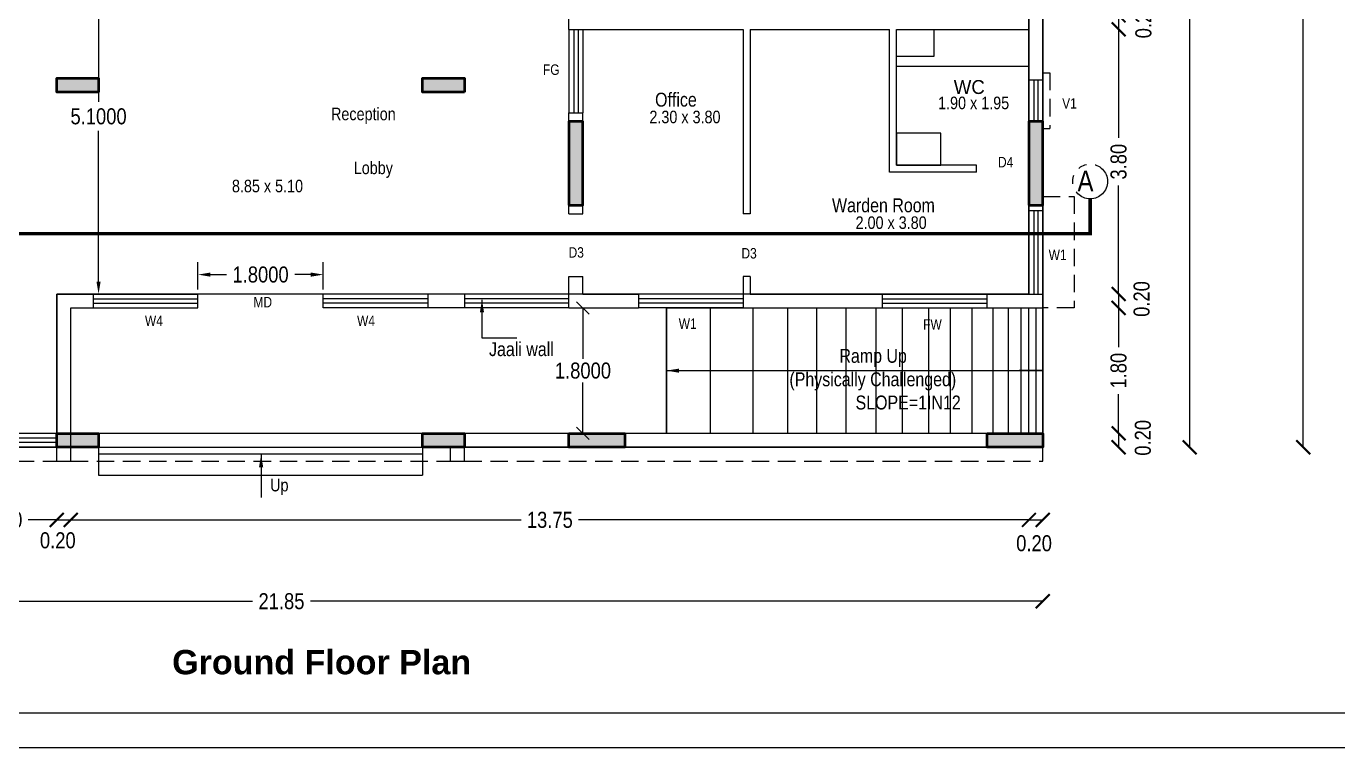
# Model space of a CAD drawing. Header units: metres. Extents: x -488 to 19274, y 1106 to 2071.
# Drawn here: x 19098.63 to 19117.45, y 1106.44 to 1116.8 of the extents above; entities that cross this region are included whole.
import ezdxf

# ---------------------------------------------------------------- set-up
doc = ezdxf.new("R2010")
doc.units = ezdxf.units.M
doc.header["$MEASUREMENT"] = 0
doc.linetypes.add('HIDDEN', pattern=[0.375, 0.25, -0.125])
doc.linetypes.add('PHANTOM2', pattern=[1.25, 0.625, -0.125, 0.125, -0.125, 0.125, -0.125])
for name, color, linetype in [('0 @ 1 (2)', 7, 'Continuous'), ('BLK_1_FLR_0_CARPET_AREA', 17, 'Continuous'), ('BLK_1_FLR_0_EXIT_WIDTH_DOOR', 2, 'Continuous'), ('BLK_1_FLR_0_REGULAR_ROOM_0', 117, 'Continuous'), ('BLK_1_FLR_0_WASH', 55, 'Continuous'), ('BLK_1_FLR_0_WATER_CLOSET', 1, 'Continuous')]:
    doc.layers.add(name, color=color, linetype=linetype)
for name, color, linetype, lineweight in [('BLK_1_DA_RAMP_1', 1, 'Continuous', 0), ('COL', 1, 'Continuous', 50), ('DIST_EXIT', 7, 'Continuous', 0), ('Hatch', 8, 'Continuous', 5), ('LOCATION_PLAN', 7, 'Continuous', 0)]:
    doc.layers.add(name, color=color, linetype=linetype, lineweight=lineweight)
doc.layers.add('BLK_1_FLR_0_BLT_UP_AREA', color=17, linetype='Continuous', plot=False)
doc.styles.add('CODE', font='swissc.ttf', dxfattribs={"height": 0.25})
doc.styles.get("Standard").update_dxf_attribs({"font": 'swissc.ttf', "height": 0.23})
doc.dimstyles.new('OUTER', dxfattribs={"dimscale": 0, "dimtxt": 0.3, "dimasz": 0.18, "dimexe": 0.18, "dimexo": 0.0625, "dimgap": 0.09, "dimtad": 0, "dimzin": 0, "dimdsep": 46, "dimtxsty": 'CODE', "dimcen": 0.09, "dimse1": 1, "dimse2": 1, "dimclrd": 8, "dimclrt": 1, "dimadec": 0, "dimazin": 0, "dimtfac": 1, "dimtofl": 0, "dimtmove": 0, "dimatfit": 3, "dimfxl": 0, "dimtolj": 1, "dimtzin": 0, "dimarcsym": 0})
doc.dimstyles.get("Standard").update_dxf_attribs({"dimtxt": 1, "dimasz": 0.18, "dimexe": 0.18, "dimexo": 0.0625, "dimgap": 0.09, "dimtad": 0, "dimtih": 1, "dimtoh": 1, "dimdec": 4, "dimzin": 0, "dimdsep": 46, "dimtxsty": 'Standard', "dimcen": 0.09, "dimadec": 0, "dimazin": 0, "dimtfac": 1, "dimtdec": 4, "dimtofl": 0, "dimtmove": 0, "dimatfit": 3, "dimfxl": 0, "dimtolj": 1, "dimtzin": 0, "dimarcsym": 0})
doc.dimstyles.new('STANDARD$0', dxfattribs={"dimtxt": 7, "dimasz": 3, "dimexe": 3, "dimexo": 1, "dimgap": 1.5, "dimtad": 1, "dimdec": 1, "dimzin": 1, "dimdsep": 46, "dimlunit": 4, "dimtxsty": 'Standard', "dimblk": 'OBLIQUE', "dimcen": 0.09375, "dimdle": 1, "dimclrd": 8, "dimclre": 8, "dimclrt": 7, "dimadec": 1, "dimazin": 0, "dimtfac": 1, "dimtdec": 1, "dimtix": 1, "dimtmove": 2, "dimatfit": 3, "dimldrblk": 'ARCHTICK', "dimfxl": 0, "dimfrac": 2, "dimtolj": 1, "dimtzin": 0, "dimarcsym": 0})

# ---------------------------------------------------------------- blocks, each defined once
blk = doc.blocks.new('_OBLIQUE')
at = {"color": 0, "linetype": 'ByBlock'}
blk.add_line((-0.5, -0.5), (0.5, 0.5), dxfattribs=at)
blk = doc.blocks.new('*D194')
at = {"lineweight": -2}
for p, q in [((19106.594, 1112.754), (19106.801, 1112.754)), ((19106.621, 1112.754), (19106.621, 1112.022)), ((19106.621, 1110.954), (19106.621, 1111.686)), ((19106.594, 1110.954), (19106.801, 1110.954))]:
    blk.add_line(p, q, dxfattribs=at)
at = {"layer": 'Defpoints', "color": 0}
for p in [(19106.532, 1112.754), (19106.532, 1110.954), (19106.621, 1110.954)]:
    blk.add_point(p, dxfattribs=at)
at = {"lineweight": -2, "xscale": 0.18, "yscale": 0.18, "zscale": 0.18}
for p, rotation in [((19106.621, 1112.754), 90), ((19106.621, 1110.954), 270)]:
    blk.add_blockref('_OBLIQUE', p, dxfattribs=dict(at, rotation=rotation))
at = {"insert": (19106.621, 1111.854), "char_height": 0.23, "attachment_point": 5}
blk.add_mtext('\\A1;1.8000', dxfattribs=at)
blk = doc.blocks.new('zw$3395')
at = {"layer": 'Hatch'}
h = blk.add_hatch(color=256, dxfattribs=at)
h.dxf.hatch_style = 1
h.paths.add_polyline_path([(15.05, 12.675), (15.05, 11.475), (15.25, 11.475), (15.25, 12.675)])
h.paths.add_polyline_path([(21.65, 12.661), (21.65, 11.461), (21.85, 11.461), (21.85, 12.661)])
h.paths.add_polyline_path([(15.05, 8.5), (15.05, 7.3), (15.25, 7.3), (15.25, 8.5)])
h.paths.add_polyline_path([(21.65, 8.5), (21.65, 7.3), (21.85, 7.3), (21.85, 8.5)])
h.paths.add_polyline_path([(15.05, 4.675), (15.05, 3.475), (15.25, 3.475), (15.25, 4.675)])
h.paths.add_polyline_path([(21.65, 4.675), (21.65, 3.475), (21.85, 3.475), (21.85, 4.675)])
h.paths.add_polyline_path([(0, 3.5), (0, 3.3), (0.8, 3.3), (0.8, 3.5)])
h.paths.add_polyline_path([(4.5, 3.5), (4.5, 3.3), (5.3, 3.3), (5.3, 3.5)])
h.paths.add_polyline_path([(15.05, 16.5), (15.05, 16.3), (15.85, 16.3), (15.85, 16.5)])
h.paths.add_polyline_path([(0, 0.2), (0, 0), (0.8, 0), (0.8, 0.2)])
h.paths.add_polyline_path([(5.4, 0.2), (5.4, 0), (6.2, 0), (6.2, 0.2)])
h.paths.add_polyline_path([(0, 6.8), (0, 6.6), (0.8, 6.6), (0.8, 6.8)])
h.paths.add_polyline_path([(5.4, 6.8), (5.4, 6.6), (6.2, 6.6), (6.2, 6.8)])
h.paths.add_polyline_path([(21.05, 16.5), (21.05, 16.3), (21.85, 16.3), (21.85, 16.5)])
h.paths.add_polyline_path([(13.35, 12.1), (13.35, 12.9), (13.55, 12.9), (13.55, 12.1)])
h.paths.add_polyline_path([(4.5, 9.8), (4.5, 10), (5.3, 10), (5.3, 9.8)])
h.paths.add_polyline_path([(0, 10), (0, 9.8), (0.8, 9.8), (0.8, 10)])
h.paths.add_polyline_path([(13.35, 7.3), (13.35, 8.1), (13.55, 8.1), (13.55, 7.3)])
h.paths.add_polyline_path([(15.05, 0.2), (15.05, 0), (15.85, 0), (15.85, 0.2)])
h.paths.add_polyline_path([(21.05, 0.2), (21.05, 0), (21.85, 0), (21.85, 0.2)])
h.paths.add_polyline_path([(7.7, 5.1), (7.7, 5.3), (8.3, 5.3), (8.3, 5.1)])
h.paths.add_polyline_path([(7.7, 7.5), (7.7, 7.3), (8.3, 7.3), (8.3, 7.5)])
h.paths.add_polyline_path([(7.7, 10), (7.7, 10.2), (8.3, 10.2), (8.3, 10)])
h.paths.add_polyline_path([(10.15, 7.3), (10.15, 7.9), (10.35, 7.9), (10.35, 7.3)])
h.paths.add_polyline_path([(7.7, 0), (7.7, 0.2), (8.3, 0.2), (8.3, 0)])
h.paths.add_polyline_path([(3.1, 13.3), (3.1, 13.1), (3.7, 13.1), (3.7, 13.3)])
h.paths.add_polyline_path([(0, 13.1), (0, 13.3), (0.6, 13.3), (0.6, 13.1)])
h.paths.add_polyline_path([(5.6, 13.1), (5.6, 13.3), (6.2, 13.3), (6.2, 13.1)])
h.paths.add_polyline_path([(10.15, 10.2), (10.15, 9.6), (10.35, 9.6), (10.35, 10.2)])
h.paths.add_polyline_path([(7.7, 12.7), (7.7, 12.9), (8.3, 12.9), (8.3, 12.7)])
h.paths.add_polyline_path([(10.15, 12.3), (10.15, 12.9), (10.35, 12.9), (10.35, 12.3)])
h.paths.add_polyline_path([(12.95, 5.3), (12.95, 5.1), (13.55, 5.1), (13.55, 5.3)])
h.paths.add_polyline_path([(7.7, 16.3), (7.7, 16.5), (8.3, 16.5), (8.3, 16.3)])
h.paths.add_polyline_path([(9.75, 16.3), (9.75, 16.5), (10.35, 16.5), (10.35, 16.3)])
h.paths.add_polyline_path([(3.1, 16.3), (3.1, 16.5), (3.7, 16.5), (3.7, 16.3)])
h.paths.add_polyline_path([(0, 16.3), (0, 16.5), (0.6, 16.5), (0.6, 16.3)])
h.paths.add_polyline_path([(12.95, 16.3), (12.95, 16.5), (13.55, 16.5), (13.55, 16.3)])
h.paths.add_polyline_path([(12.95, 0), (12.95, 0.2), (13.55, 0.2), (13.55, 0)])
at = {"layer": 'COL'}
for points in [[(8.3, 5.1), (7.7, 5.1), (7.7, 5.3), (8.3, 5.3)], [(13.55, 5.1), (12.95, 5.1), (12.95, 5.3), (13.55, 5.3)], [(15.05, 3.475), (15.25, 3.475), (15.25, 4.675), (15.05, 4.675)], [(21.65, 3.475), (21.85, 3.475), (21.85, 4.675), (21.65, 4.675)], [(8.3, 0), (7.7, 0), (7.7, 0.2), (8.3, 0.2)], [(13.55, 0), (12.95, 0), (12.95, 0.2), (13.55, 0.2)], [(15.05, 0.2), (15.85, 0.2), (15.85, 0), (15.05, 0)], [(21.05, 0.2), (21.85, 0.2), (21.85, 0), (21.05, 0)]]:
    blk.add_lwpolyline(points, close=True, dxfattribs=at)
blk = doc.blocks.new('*D259')
at = {"layer": 'BLK_1_FLR_0_EXIT_WIDTH_DOOR', "color": 0, "lineweight": -2}
for p, q in [((19101.095, 1113.017), (19101.095, 1113.413)), ((19102.895, 1113.017), (19102.895, 1113.413)), ((19101.275, 1113.233), (19101.505, 1113.233)), ((19102.715, 1113.233), (19102.486, 1113.233))]:
    blk.add_line(p, q, dxfattribs=at)
at = {"layer": 'BLK_1_FLR_0_EXIT_WIDTH_DOOR', "color": 0}
for points in [[(19101.275, 1113.263), (19101.275, 1113.203), (19101.095, 1113.233)], [(19102.715, 1113.263), (19102.715, 1113.203), (19102.895, 1113.233)]]:
    blk.add_solid(points, dxfattribs=at)
at = {"layer": 'Defpoints', "color": 0}
for p in [(19102.895, 1113.233), (19101.095, 1112.954), (19102.895, 1112.954)]:
    blk.add_point(p, dxfattribs=at)
at = {"layer": 'BLK_1_FLR_0_EXIT_WIDTH_DOOR', "color": 0, "insert": (19101.995, 1113.233), "char_height": 0.23, "attachment_point": 5}
blk.add_mtext('\\A1;1.8000', dxfattribs=at)
blk = doc.blocks.new('*D249')
at = {"layer": 'Defpoints', "color": 0}
for p in [(19099.67, 1118.054), (19099.67, 1112.954), (19099.67, 1112.954)]:
    blk.add_point(p, dxfattribs=at)
at = {"layer": 'DIST_EXIT', "color": 0, "lineweight": -2}
for p, q in [((19099.733, 1118.054), (19099.85, 1118.054)), ((19099.67, 1117.874), (19099.67, 1115.712)), ((19099.67, 1113.134), (19099.67, 1115.296)), ((19099.733, 1112.954), (19099.85, 1112.954))]:
    blk.add_line(p, q, dxfattribs=at)
at = {"layer": 'DIST_EXIT', "color": 0}
for points in [[(19099.64, 1117.874), (19099.7, 1117.874), (19099.67, 1118.054)], [(19099.64, 1113.134), (19099.7, 1113.134), (19099.67, 1112.954)]]:
    blk.add_solid(points, dxfattribs=at)
at = {"layer": 'DIST_EXIT', "color": 0, "insert": (19099.67, 1115.504), "char_height": 0.23, "attachment_point": 5}
blk.add_mtext('\\A1;5.1000', dxfattribs=at)
blk = doc.blocks.new('_ArchTick')
at = {"const_width": 0.15}
blk.add_lwpolyline([(-0.5, -0.5), (0.5, 0.5)], dxfattribs=at)
blk = doc.blocks.new('*D308')
at = {"lineweight": -2}
blk.add_line((19114.308, 1116.954), (19114.308, 1116.754), dxfattribs=at)
at = {"layer": 'Defpoints', "color": 0}
for p in [(19113.02, 1116.954), (19113.02, 1116.754), (19114.308, 1116.754)]:
    blk.add_point(p, dxfattribs=at)
at = {"lineweight": -2, "xscale": 0.2, "yscale": 0.2, "zscale": 0.2}
for p, rotation in [((19114.308, 1116.954), 90), ((19114.308, 1116.754), 270)]:
    blk.add_blockref('_ArchTick', p, dxfattribs=dict(at, rotation=rotation))
at = {"insert": (19114.665, 1116.882), "char_height": 0.23, "attachment_point": 5, "rotation": 90}
blk.add_mtext('\\A1;0.20', dxfattribs=at)
blk = doc.blocks.new('*D309')
at = {"lineweight": -2}
for p, q in [((19114.308, 1116.754), (19114.308, 1115.198)), ((19114.308, 1112.954), (19114.308, 1114.511))]:
    blk.add_line(p, q, dxfattribs=at)
at = {"layer": 'Defpoints', "color": 0}
for p in [(19113.02, 1116.754), (19113.02, 1112.954), (19114.308, 1112.954)]:
    blk.add_point(p, dxfattribs=at)
at = {"lineweight": -2, "xscale": 0.2, "yscale": 0.2, "zscale": 0.2}
for p, rotation in [((19114.308, 1116.754), 90), ((19114.308, 1112.954), 270)]:
    blk.add_blockref('_ArchTick', p, dxfattribs=dict(at, rotation=rotation))
at = {"insert": (19114.308, 1114.854), "char_height": 0.23, "attachment_point": 5, "rotation": 90}
blk.add_mtext('\\A1;3.80', dxfattribs=at)
blk = doc.blocks.new('*D310')
at = {"lineweight": -2}
blk.add_line((19114.308, 1112.954), (19114.308, 1112.754), dxfattribs=at)
at = {"layer": 'Defpoints', "color": 0}
for p in [(19113.02, 1112.954), (19113.021, 1112.754), (19114.308, 1112.754)]:
    blk.add_point(p, dxfattribs=at)
at = {"lineweight": -2, "xscale": 0.2, "yscale": 0.2, "zscale": 0.2}
for p, rotation in [((19114.308, 1112.954), 90), ((19114.308, 1112.754), 270)]:
    blk.add_blockref('_ArchTick', p, dxfattribs=dict(at, rotation=rotation))
at = {"insert": (19114.639, 1112.883), "char_height": 0.23, "attachment_point": 5, "rotation": 90}
blk.add_mtext('\\A1;0.20', dxfattribs=at)
blk = doc.blocks.new('*D311')
at = {"lineweight": -2}
for p, q in [((19114.308, 1112.754), (19114.308, 1112.192)), ((19114.308, 1110.954), (19114.308, 1111.516))]:
    blk.add_line(p, q, dxfattribs=at)
at = {"layer": 'Defpoints', "color": 0}
for p in [(19113.021, 1112.754), (19113.021, 1110.954), (19114.308, 1110.954)]:
    blk.add_point(p, dxfattribs=at)
at = {"lineweight": -2, "xscale": 0.2, "yscale": 0.2, "zscale": 0.2}
for p, rotation in [((19114.308, 1112.754), 90), ((19114.308, 1110.954), 270)]:
    blk.add_blockref('_ArchTick', p, dxfattribs=dict(at, rotation=rotation))
at = {"insert": (19114.308, 1111.854), "char_height": 0.23, "attachment_point": 5, "rotation": 90}
blk.add_mtext('\\A1;1.80', dxfattribs=at)
blk = doc.blocks.new('*D312')
at = {"lineweight": -2}
blk.add_line((19114.308, 1110.954), (19114.308, 1110.754), dxfattribs=at)
at = {"layer": 'Defpoints', "color": 0}
for p in [(19113.021, 1110.954), (19113.023, 1110.754), (19114.308, 1110.754)]:
    blk.add_point(p, dxfattribs=at)
at = {"lineweight": -2, "xscale": 0.2, "yscale": 0.2, "zscale": 0.2}
for p, rotation in [((19114.308, 1110.954), 90), ((19114.308, 1110.754), 270)]:
    blk.add_blockref('_ArchTick', p, dxfattribs=dict(at, rotation=rotation))
at = {"insert": (19114.657, 1110.89), "char_height": 0.23, "attachment_point": 5, "rotation": 90}
blk.add_mtext('\\A1;0.20', dxfattribs=at)
blk = doc.blocks.new('*D313')
at = {"lineweight": -2}
for p, q in [((19115.329, 1127.254), (19115.329, 1119.419)), ((19115.329, 1110.754), (19115.329, 1118.59))]:
    blk.add_line(p, q, dxfattribs=at)
at = {"layer": 'Defpoints', "color": 0}
for p in [(19112.844, 1127.254), (19112.844, 1110.754), (19115.329, 1110.754)]:
    blk.add_point(p, dxfattribs=at)
at = {"lineweight": -2, "xscale": 0.2, "yscale": 0.2, "zscale": 0.2}
for p, rotation in [((19115.329, 1127.254), 90), ((19115.329, 1110.754), 270)]:
    blk.add_blockref('_ArchTick', p, dxfattribs=dict(at, rotation=rotation))
at = {"insert": (19115.329, 1119.004), "char_height": 0.23, "attachment_point": 5, "rotation": 90}
blk.add_mtext('\\A1;16.50', dxfattribs=at)
blk = doc.blocks.new('*D316')
at = {"lineweight": -2}
for p, q in [((19097.57, 1109.711), (19097.982, 1109.711)), ((19099.07, 1109.711), (19098.659, 1109.711))]:
    blk.add_line(p, q, dxfattribs=at)
at = {"layer": 'Defpoints', "color": 0}
for p in [(19097.57, 1110.954), (19099.07, 1110.954), (19099.07, 1109.711)]:
    blk.add_point(p, dxfattribs=at)
at = {"lineweight": -2, "xscale": 0.2, "yscale": 0.2, "zscale": 0.2, "rotation": 180}
blk.add_blockref('_ArchTick', (19097.57, 1109.711), dxfattribs=at)
at = {"lineweight": -2, "xscale": 0.2, "yscale": 0.2, "zscale": 0.2}
blk.add_blockref('_ArchTick', (19099.07, 1109.711), dxfattribs=at)
at = {"insert": (19098.32, 1109.711), "char_height": 0.23, "attachment_point": 5}
blk.add_mtext('\\A1;1.50', dxfattribs=at)
blk = doc.blocks.new('*D317')
at = {"lineweight": -2}
blk.add_line((19099.07, 1109.711), (19099.27, 1109.711), dxfattribs=at)
at = {"layer": 'Defpoints', "color": 0}
for p in [(19099.07, 1110.954), (19099.27, 1110.954), (19099.27, 1109.711)]:
    blk.add_point(p, dxfattribs=at)
at = {"lineweight": -2, "xscale": 0.2, "yscale": 0.2, "zscale": 0.2, "rotation": 180}
blk.add_blockref('_ArchTick', (19099.07, 1109.711), dxfattribs=at)
at = {"lineweight": -2, "xscale": 0.2, "yscale": 0.2, "zscale": 0.2}
blk.add_blockref('_ArchTick', (19099.27, 1109.711), dxfattribs=at)
at = {"insert": (19099.085, 1109.417), "char_height": 0.23, "attachment_point": 5}
blk.add_mtext('\\A1;0.20', dxfattribs=at)
blk = doc.blocks.new('*D318')
at = {"lineweight": -2}
for p, q in [((19099.27, 1109.711), (19105.733, 1109.711)), ((19113.021, 1109.711), (19106.559, 1109.711))]:
    blk.add_line(p, q, dxfattribs=at)
at = {"layer": 'Defpoints', "color": 0}
for p in [(19099.27, 1110.954), (19113.021, 1110.954), (19113.021, 1109.711)]:
    blk.add_point(p, dxfattribs=at)
at = {"lineweight": -2, "xscale": 0.2, "yscale": 0.2, "zscale": 0.2, "rotation": 180}
blk.add_blockref('_ArchTick', (19099.27, 1109.711), dxfattribs=at)
at = {"lineweight": -2, "xscale": 0.2, "yscale": 0.2, "zscale": 0.2}
blk.add_blockref('_ArchTick', (19113.021, 1109.711), dxfattribs=at)
at = {"insert": (19106.146, 1109.711), "char_height": 0.23, "attachment_point": 5}
blk.add_mtext('\\A1;13.75', dxfattribs=at)
blk = doc.blocks.new('*D319')
at = {"lineweight": -2}
blk.add_line((19113.021, 1109.711), (19113.22, 1109.711), dxfattribs=at)
at = {"layer": 'Defpoints', "color": 0}
for p in [(19113.021, 1110.954), (19113.22, 1110.954), (19113.22, 1109.711)]:
    blk.add_point(p, dxfattribs=at)
at = {"lineweight": -2, "xscale": 0.2, "yscale": 0.2, "zscale": 0.2, "rotation": 180}
blk.add_blockref('_ArchTick', (19113.021, 1109.711), dxfattribs=at)
at = {"lineweight": -2, "xscale": 0.2, "yscale": 0.2, "zscale": 0.2}
blk.add_blockref('_ArchTick', (19113.22, 1109.711), dxfattribs=at)
at = {"insert": (19113.095, 1109.375), "char_height": 0.23, "attachment_point": 5}
blk.add_mtext('\\A1;0.20', dxfattribs=at)
blk = doc.blocks.new('*D320')
at = {"lineweight": -2}
for p, q in [((19091.37, 1108.543), (19101.878, 1108.543)), ((19113.22, 1108.543), (19102.713, 1108.543))]:
    blk.add_line(p, q, dxfattribs=at)
at = {"layer": 'Defpoints', "color": 0}
for p in [(19091.37, 1110.754), (19113.22, 1110.754), (19113.22, 1108.543)]:
    blk.add_point(p, dxfattribs=at)
at = {"lineweight": -2, "xscale": 0.2, "yscale": 0.2, "zscale": 0.2, "rotation": 180}
blk.add_blockref('_ArchTick', (19091.37, 1108.543), dxfattribs=at)
at = {"lineweight": -2, "xscale": 0.2, "yscale": 0.2, "zscale": 0.2}
blk.add_blockref('_ArchTick', (19113.22, 1108.543), dxfattribs=at)
at = {"insert": (19102.295, 1108.543), "char_height": 0.23, "attachment_point": 5}
blk.add_mtext('\\A1;21.85', dxfattribs=at)
blk = doc.blocks.new('*D346')
at = {"lineweight": -2}
for p, q in [((19116.958, 1127.254), (19116.958, 1119.419)), ((19116.958, 1110.754), (19116.958, 1118.59))]:
    blk.add_line(p, q, dxfattribs=at)
at = {"layer": 'Defpoints', "color": 0}
for p in [(19119.5, 1127.254), (19116.958, 1110.754), (19119.5, 1110.754)]:
    blk.add_point(p, dxfattribs=at)
at = {"lineweight": -2, "xscale": 0.2, "yscale": 0.2, "zscale": 0.2}
for p, rotation in [((19116.958, 1127.254), 90), ((19116.958, 1110.754), 270)]:
    blk.add_blockref('_ArchTick', p, dxfattribs=dict(at, rotation=rotation))
at = {"insert": (19116.958, 1119.004), "char_height": 0.23, "attachment_point": 5, "rotation": 90}
blk.add_mtext('\\A1;16.50', dxfattribs=at)

msp = doc.modelspace()

# ---------------------------------------------------------------- linework, layer by layer
for p, q in [((19106.42031, 1116.75427), (19106.42031, 1119.25427)), ((19113.22031, 1117.45427), (19113.22031, 1116.02927)), ((19106.42031, 1116.75427), (19106.42031, 1115.55427)), ((19106.42031, 1116.75427), (19108.92031, 1116.75427)), ((19106.49031, 1116.75427), (19106.49031, 1115.55427)), ((19106.55031, 1116.75427), (19106.55031, 1115.55427)), ((19106.62031, 1116.75427), (19106.62031, 1115.55427)), ((19108.92031, 1116.75427), (19108.92031, 1114.10427)), ((19109.02031, 1116.75427), (19109.02031, 1114.10427)), ((19109.02031, 1116.75427), (19111.02031, 1116.75427)), ((19111.02031, 1114.70427), (19111.02031, 1116.75427)), ((19111.12031, 1114.80427), (19111.12031, 1116.75427)), ((19111.12031, 1116.75427), (19113.02031, 1116.75427)), ((19113.02031, 1116.75427), (19113.02031, 1116.02927)), ((19113.02031, 1116.02927), (19113.02031, 1115.42927)), ((19113.02031, 1116.02927), (19113.22031, 1116.02927)), ((19113.09031, 1116.02927), (19113.09031, 1115.42927)), ((19113.15031, 1116.02927), (19113.15031, 1115.42927)), ((19113.22031, 1116.02927), (19113.22031, 1115.42927)), ((19106.42031, 1115.55427), (19106.62031, 1115.55427)), ((19106.42031, 1114.10427), (19106.42031, 1115.55427)), ((19106.62031, 1114.10427), (19106.62031, 1115.55427)), ((19113.02031, 1115.42927), (19113.22031, 1115.42927)), ((19113.02031, 1115.42927), (19113.02031, 1114.15427)), ((19113.22031, 1115.42927), (19113.22031, 1114.15427)), ((19113.02031, 1115.15427), (19113.02031, 1114.55427)), ((19112.27031, 1114.80427), (19111.12031, 1114.80427)), ((19112.27031, 1114.70427), (19112.27031, 1114.80427)), ((19112.27031, 1114.70427), (19111.02031, 1114.70427)), ((19106.42031, 1114.10427), (19106.62031, 1114.10427)), ((19109.02031, 1114.10427), (19108.92031, 1114.10427)), ((19113.02031, 1114.15427), (19113.22031, 1114.15427)), ((19113.02031, 1114.15427), (19113.02031, 1112.95427)), ((19113.09031, 1114.15427), (19113.09031, 1112.95427)), ((19113.15031, 1114.15427), (19113.15031, 1112.95427)), ((19113.22031, 1114.15427), (19113.22031, 1112.95427)), ((19106.42031, 1112.75427), (19106.42031, 1113.20427)), ((19106.42031, 1113.20427), (19106.62031, 1113.20427)), ((19106.62031, 1112.95427), (19106.62031, 1113.20427)), ((19109.02031, 1113.20427), (19108.92031, 1113.20427)), ((19108.92031, 1113.20427), (19108.92031, 1112.75427)), ((19109.02031, 1113.20427), (19109.02031, 1112.95427)), ((19099.07031, 1112.95427), (19099.59531, 1112.95427)), ((19099.07031, 1110.75427), (19099.07031, 1112.95427)), ((19099.59531, 1112.95427), (19101.09531, 1112.95427)), ((19099.59531, 1112.75427), (19099.59531, 1112.95427)), ((19101.09531, 1112.75427), (19101.09531, 1112.95427)), ((19101.09531, 1112.75427), (19101.09531, 1112.95427)), ((19104.39531, 1112.95427), (19102.89531, 1112.95427)), ((19102.89531, 1112.75427), (19102.89531, 1112.95427)), ((19102.89531, 1112.75427), (19102.89531, 1112.95427)), ((19104.92031, 1112.95427), (19104.39531, 1112.95427)), ((19104.39531, 1112.95427), (19104.39531, 1112.75427)), ((19106.42031, 1112.95427), (19104.92031, 1112.95427)), ((19104.92031, 1112.95427), (19104.92031, 1112.75427)), ((19106.62031, 1112.95427), (19107.42031, 1112.95427)), ((19108.92031, 1112.95427), (19107.42031, 1112.95427)), ((19107.42031, 1112.95427), (19107.42031, 1112.75427)), ((19109.02031, 1112.95427), (19110.92031, 1112.95427)), ((19110.92031, 1112.95427), (19112.42031, 1112.95427)), ((19110.92031, 1112.75427), (19110.92031, 1112.95427)), ((19112.42031, 1112.95427), (19113.22031, 1112.95427)), ((19112.42031, 1112.75427), (19112.42031, 1112.95427)), ((19113.22031, 1112.95427), (19113.22031, 1112.75427)), ((19099.27031, 1112.75427), (19099.59531, 1112.75427)), ((19099.27031, 1110.75427), (19099.27031, 1112.75427)), ((19099.59531, 1112.88427), (19101.09531, 1112.88427)), ((19099.59531, 1112.82427), (19101.09531, 1112.82427)), ((19099.59531, 1112.75427), (19101.09531, 1112.75427)), ((19104.39531, 1112.88427), (19102.89531, 1112.88427)), ((19104.39531, 1112.82427), (19102.89531, 1112.82427)), ((19104.39531, 1112.75427), (19102.89531, 1112.75427)), ((19104.92031, 1112.75427), (19104.39531, 1112.75427)), ((19106.42031, 1112.88427), (19104.92031, 1112.88427)), ((19106.42031, 1112.82427), (19104.92031, 1112.82427)), ((19106.42031, 1112.75427), (19104.92031, 1112.75427)), ((19106.42031, 1112.75427), (19107.42031, 1112.75427)), ((19108.92031, 1112.88427), (19107.42031, 1112.88427)), ((19108.92031, 1112.82427), (19107.42031, 1112.82427)), ((19108.92031, 1112.75427), (19107.42031, 1112.75427)), ((19107.82031, 1112.75427), (19107.82031, 1110.95427)), ((19108.45182, 1110.95427), (19108.45182, 1112.75427)), ((19108.92031, 1112.75427), (19110.92031, 1112.75427)), ((19109.06608, 1110.95427), (19109.06608, 1112.75427)), ((19109.55989, 1110.95427), (19109.55989, 1112.75427)), ((19109.9799, 1110.95427), (19109.9799, 1112.75427)), ((19110.39991, 1110.95427), (19110.39991, 1112.75427)), ((19110.82692, 1110.95427), (19110.82692, 1112.75427)), ((19110.92031, 1112.88427), (19112.42031, 1112.88427)), ((19110.92031, 1112.82427), (19112.42031, 1112.82427)), ((19110.92031, 1112.75427), (19112.42031, 1112.75427)), ((19111.20857, 1110.95427), (19111.20857, 1112.75427)), ((19111.58377, 1110.95427), (19111.58377, 1112.75427)), ((19111.89496, 1110.95427), (19111.89496, 1112.75427)), ((19112.20615, 1110.95427), (19112.20615, 1112.75427)), ((19112.42031, 1112.75427), (19113.22031, 1112.75427)), ((19112.50781, 1110.95427), (19112.50781, 1112.75427)), ((19112.72789, 1110.95427), (19112.72789, 1112.75427)), ((19112.91128, 1110.95427), (19112.91128, 1112.75427)), ((19113.02132, 1110.95427), (19113.02132, 1112.75427)), ((19113.12403, 1110.95427), (19113.12403, 1112.75427)), ((19113.22031, 1112.75427), (19113.22031, 1110.75427)), ((19113.22031, 1110.95427), (19113.22031, 1112.75427)), ((19099.07031, 1110.95427), (19097.57031, 1110.95427)), ((19099.07031, 1110.88427), (19097.57031, 1110.88427)), ((19104.92031, 1110.95427), (19099.27031, 1110.95427)), ((19104.32031, 1110.95427), (19104.32031, 1110.35427)), ((19104.92031, 1110.95427), (19104.32031, 1110.95427)), ((19104.32031, 1110.95427), (19104.32031, 1110.75427)), ((19106.42031, 1110.95427), (19104.72031, 1110.95427)), ((19104.92031, 1110.75427), (19104.92031, 1110.95427)), ((19113.22031, 1110.95427), (19107.22031, 1110.95427)), ((19099.07031, 1110.82427), (19097.57031, 1110.82427)), ((19099.07031, 1110.75427), (19097.57031, 1110.75427)), ((19099.07031, 1110.55427), (19099.07031, 1110.75427)), ((19099.07031, 1110.75427), (19099.27031, 1110.75427)), ((19099.27031, 1110.55427), (19099.27031, 1110.75427)), ((19099.67031, 1110.75427), (19099.67031, 1110.35427)), ((19104.32031, 1110.65427), (19099.67031, 1110.65427)), ((19104.32031, 1110.75427), (19104.92031, 1110.75427)), ((19104.32031, 1110.75427), (19104.32031, 1110.75427)), ((19106.42031, 1110.75427), (19104.72031, 1110.75427)), ((19104.72031, 1110.55427), (19104.72031, 1110.75427)), ((19104.92031, 1110.55427), (19104.92031, 1110.75427)), ((19113.22031, 1110.75427), (19107.22031, 1110.75427)), ((19099.07031, 1110.55427), (19099.27031, 1110.55427)), ((19104.72031, 1110.55427), (19104.92031, 1110.55427)), ((19099.67031, 1110.35427), (19104.32031, 1110.35427))]:
    msp.add_line(p, q)
at = {"linetype": 'HIDDEN'}
for p, q in [((19113.22031, 1116.12927), (19113.32031, 1116.12927)), ((19113.32031, 1116.12927), (19113.32031, 1115.32927)), ((19113.22031, 1115.32927), (19113.32031, 1115.32927)), ((19113.22031, 1114.35427), (19113.67031, 1114.35427)), ((19113.67031, 1114.35427), (19113.67031, 1112.75427)), ((19113.67031, 1112.75427), (19113.22031, 1112.75427)), ((19113.22031, 1110.55427), (19113.22031, 1110.75427)), ((19091.37031, 1110.55427), (19099.07031, 1110.55427)), ((19099.27031, 1110.55427), (19104.72031, 1110.55427)), ((19104.92031, 1110.55427), (19113.22031, 1110.55427))]:
    msp.add_line(p, q, dxfattribs=at)
msp.add_lwpolyline([(19087.0003, 1106.44003), (19087.0003, 1181.70198), (19231.41611, 1181.70198), (19231.41611, 1106.44003), (19087.0003, 1106.44003)])
at = {"linetype": 'PHANTOM2', "const_width": 0.05}
msp.add_lwpolyline([(19113.9002, 1114.32061), (19113.9002, 1113.82061), (19090.50655, 1113.82061), (19090.50655, 1114.32061)], dxfattribs=at)
for points in [[(19106.42031, 1110.95427), (19106.42031, 1110.75427), (19107.22031, 1110.75427), (19107.22031, 1110.95427)], [(19112.42031, 1110.95427), (19112.42031, 1110.75427), (19113.22031, 1110.75427), (19113.22031, 1110.95427)]]:
    msp.add_lwpolyline(points, close=True)
at = {"linetype": 'PHANTOM2'}
msp.add_circle((19113.9002, 1114.57061), 0.25, dxfattribs=at)
at = {"layer": 'BLK_1_DA_RAMP_1', "color": 1, "lineweight": -2}
msp.add_lwpolyline([(19107.82031, 1112.75427), (19113.22031, 1112.75427), (19113.22031, 1110.95427), (19107.82031, 1110.95427)], close=True, dxfattribs=at)
at = {"layer": 'BLK_1_FLR_0_BLT_UP_AREA', "color": 17}
msp.add_lwpolyline([(19113.22031, 1127.25427), (19091.37031, 1127.25427), (19091.37031, 1110.75427), (19113.22031, 1110.75427)], close=True, dxfattribs=at)
at = {"layer": 'BLK_1_FLR_0_CARPET_AREA', "color": 17}
msp.add_lwpolyline([(19113.02031, 1120.95427), (19113.02031, 1112.95427), (19099.07031, 1112.95427), (19099.07031, 1110.95427), (19091.57031, 1110.95427), (19091.57031, 1123.85427), (19097.57031, 1123.85427), (19097.57031, 1127.05427), (19099.07031, 1127.05425), (19099.07031, 1118.05427), (19104.92031, 1118.05427), (19104.92031, 1123.45427), (19106.42031, 1123.45427), (19106.42031, 1120.95427), (19113.02031, 1120.95427), (19113.02031, 1112.95427)], close=True, dxfattribs=at)
at = {"layer": 'BLK_1_FLR_0_REGULAR_ROOM_0', "color": 2}
msp.add_lwpolyline([(19113.02031, 1120.95427), (19113.02031, 1112.95427), (19099.07031, 1112.95427), (19099.07031, 1110.95427), (19091.57031, 1110.95427), (19091.57031, 1123.85427), (19097.57031, 1123.85427), (19097.57031, 1127.05427), (19099.07031, 1127.05425), (19099.07031, 1118.05427), (19104.92031, 1118.05427), (19104.92031, 1123.45427), (19106.42031, 1123.45427), (19106.42031, 1120.95427), (19113.02031, 1120.95427), (19113.02031, 1112.95427)], close=True, dxfattribs=at)
at = {"layer": 'BLK_1_FLR_0_WASH', "color": 60}
for points in [[(19111.12031, 1116.75427), (19111.6543, 1116.75427), (19111.6543, 1116.36572), (19111.12031, 1116.36572)], [(19111.12031, 1114.80427), (19111.75856, 1114.80427), (19111.75856, 1115.26165), (19111.12031, 1115.26165)]]:
    msp.add_lwpolyline(points, close=True, dxfattribs=at)
at = {"layer": 'BLK_1_FLR_0_WATER_CLOSET', "color": 2, "ltscale": 400}
msp.add_lwpolyline([(19111.12031, 1116.75427), (19113.02031, 1116.75427), (19113.02031, 1116.21853), (19111.12031, 1116.21853)], close=True, dxfattribs=at)
at = {"layer": 'LOCATION_PLAN', "color": 7, "lineweight": -2}
msp.add_lwpolyline([(19230.91869, 1181.52553), (19230.91869, 1106.93744), (19087.49771, 1106.93744), (19087.49771, 1181.20457), (19218.48338, 1181.20457)], dxfattribs=at)

# ---------------------------------------------------------------- block references
msp.add_blockref('zw$3395', (19091.37031, 1110.75427))

# ---------------------------------------------------------------- texts
for s, p in [('           Ramp Up', (19109.6011, 1111.96689)), ('(Physically Challenged)', (19109.58418, 1111.63015))]:
    msp.add_text(s, height=0.2, rotation=360).set_placement(p)
for s, insert, char_height, width, attachment_point in [('FG', (19106.04729, 1116.25032), 0.15, 0.3942709, 1), ('{\\fHeebo|b0|i0|c0|p34;WC}', (19112.38789, 1116.02629), 0.2, 3.8320968, 3), ('{\\W8.23142;   }Office ', (19106.083, 1115.6417), 0.2, 3.8320968, 7), ('1.90 x 1.95', (19112.73795, 1115.78791), 0.18, 3.8320968, 3), ('V1', (19113.49812, 1115.76592), 0.15, 0.3942709, 1), ('Reception', (19103.93427, 1115.62929), 0.18, 3.8320968, 3), ('2.30 x 3.80 ', (19108.59535, 1115.58628), 0.18, 3.8320968, 3), ('Lobby', (19103.8943, 1114.85533), 0.18, 3.8320968, 3), ('D4', (19112.57743, 1114.92248), 0.15, 0.3942709, 1), ('8.85 x 5.10 ', (19102.60455, 1114.59482), 0.18, 3.8320968, 3), ('{\\W9.1208;  }A', (19111.97543, 1114.42751), 0.3, 3.8320968, 7), ('{\\W9.0535;  }Warden Room ', (19109.04168, 1114.1251), 0.2, 3.8320968, 7), ('2.00 x 3.80 ', (19111.55402, 1114.06887), 0.18, 3.8320968, 3), ('D3', (19106.41516, 1113.62648), 0.15, 0.3942709, 1), ('D3', (19108.8956, 1113.61437), 0.15, 0.3942709, 1), ('W1', (19113.30451, 1113.59184), 0.15, 0.3942709, 1), ('MD', (19101.89274, 1112.91292), 0.15, 0.3942709, 1), ('W4', (19100.33555, 1112.64569), 0.15, 0.3942709, 1), ('W4', (19103.3795, 1112.64569), 0.15, 0.3942709, 1), ('W1', (19107.99567, 1112.60373), 0.15, 0.3942709, 1), ('FW', (19111.5034, 1112.59287), 0.15, 0.3942709, 1), ('Jaali wall', (19105.27362, 1112.26306), 0.2, 3.8320968, 1), ('Up', (19102.39584, 1110.30113), 0.18, 3.8320968, 3), ('\\fArial|b1|i0|c0|p34;Ground Floor Plan', (19100.72567, 1107.84477), 0.35, 9.5499085, 1)]:
    msp.add_mtext(s, dxfattribs=dict(insert=insert, char_height=char_height, width=width, attachment_point=attachment_point))
at = {"layer": 'BLK_1_DA_RAMP_1', "color": 1, "insert": (19112.04242, 1111.29398), "char_height": 0.2, "attachment_point": 9}
msp.add_mtext('SLOPE=1IN12', dxfattribs=at)

# ---------------------------------------------------------------- dimensions: what is measured, and where the dimension line sits
dim = msp.add_linear_dim(base=(19106.62133, 1110.95427), p1=(19106.53187, 1112.75427), p2=(19106.53187, 1110.95427), angle=90, dimstyle='Standard', override={"dimtxt": 0.2, "dimgap": 0.05, "dimtad": 0, "dimblk": 'OBLIQUE', "dimclrd": 256, "dimclre": 256, "dimclrt": 256})
dim.commit()
dim.dimension.update_dxf_attribs({"geometry": '*D194', "text_midpoint": (19106.62133, 1111.85427)})
at = {"layer": '0 @ 1 (2)'}
for p1, p2, distance, picture, middle in [((19112.84439, 1127.25427), (19112.84439, 1110.75427), 2.48411, '*D313', (19115.3285, 1119.00427)), ((19119.50036, 1127.25427), (19119.50036, 1110.75427), -2.54194, '*D346', (19116.95842, 1119.00427)), ((19091.37031, 1110.75427), (19113.22031, 1110.75427), -2.21093, '*D320', (19102.29531, 1108.54334))]:
    dim = msp.add_aligned_dim(p1=p1, p2=p2, distance=distance, dimstyle='OUTER', override={"dimscale": 1, "dimtxt": 0.23, "dimasz": 0.2, "dimtxsty": 'Standard', "dimblk": 'ArchTick', "dimclrd": 256, "dimclre": 256, "dimclrt": 256, "dimtix": 0, "dimtofl": 0, "dimtmove": 0, "dimatfit": 3, "dimfxl": 0}, dxfattribs=at)
    dim.commit()
    dim.dimension.update_dxf_attribs({"geometry": picture, "text_midpoint": middle})
for base, p1, p2, angle, picture, middle in [((19114.30762, 1116.75427), (19113.02031, 1116.95427), (19113.02031, 1116.75427), 90, '*D308', (19114.66463, 1116.88188)), ((19114.30762, 1112.75427), (19113.02031, 1112.95427), (19113.02132, 1112.75427), 90, '*D310', (19114.63899, 1112.88343)), ((19114.30762, 1110.75427), (19113.02132, 1110.95427), (19113.02321, 1110.75427), 90, '*D312', (19114.65695, 1110.89007)), ((19099.27031, 1109.71137), (19099.07031, 1110.95427), (19099.27031, 1110.95427), 180, '*D317', (19099.08509, 1109.41749)), ((19113.22031, 1109.71137), (19113.02132, 1110.95427), (19113.22031, 1110.95427), 180, '*D319', (19113.09508, 1109.37509))]:
    dim = msp.add_linear_dim(base=base, p1=p1, p2=p2, angle=angle, dimstyle='OUTER', override={"dimscale": 1, "dimtxt": 0.23, "dimasz": 0.2, "dimtxsty": 'Standard', "dimblk": 'ArchTick', "dimclrd": 256, "dimclre": 256, "dimclrt": 256, "dimtix": 0, "dimtofl": 0, "dimtmove": 1, "dimatfit": 3, "dimfxl": 0}, dxfattribs=at)
    dim.commit()
    dim.dimension.update_dxf_attribs({"geometry": picture, "text_midpoint": middle, "dimtype": 128})
for base, p1, p2, angle, picture, middle in [((19114.30762, 1112.95427), (19113.02031, 1116.75427), (19113.02031, 1112.95427), 90, '*D309', (19114.30762, 1114.85427)), ((19114.30762, 1110.95427), (19113.02132, 1112.75427), (19113.02132, 1110.95427), 90, '*D311', (19114.30762, 1111.85427)), ((19099.07031, 1109.71137), (19097.57031, 1110.95427), (19099.07031, 1110.95427), 180, '*D316', (19098.32031, 1109.71137)), ((19113.02132, 1109.71137), (19099.27031, 1110.95427), (19113.02132, 1110.95427), 180, '*D318', (19106.14581, 1109.71137))]:
    dim = msp.add_linear_dim(base=base, p1=p1, p2=p2, angle=angle, dimstyle='OUTER', override={"dimscale": 1, "dimtxt": 0.23, "dimasz": 0.2, "dimtxsty": 'Standard', "dimblk": 'ArchTick', "dimclrd": 256, "dimclre": 256, "dimclrt": 256, "dimtix": 0, "dimtofl": 0, "dimtmove": 1, "dimatfit": 3, "dimfxl": 0}, dxfattribs=at)
    dim.commit()
    dim.dimension.update_dxf_attribs({"geometry": picture, "text_midpoint": middle})
at = {"layer": 'BLK_1_FLR_0_EXIT_WIDTH_DOOR'}
dim = msp.add_aligned_dim(p1=(19101.09531, 1112.95427), p2=(19102.89531, 1112.95427), distance=0.2787, dimstyle='STANDARD$0', override={"dimtxt": 1, "dimasz": 0.18, "dimexe": 0.18, "dimexo": 0.0625, "dimgap": 0.09, "dimtad": 0, "dimtih": 1, "dimtoh": 1, "dimdec": 4, "dimzin": 0, "dimlunit": 2, "dimpost": '', "dimcen": 0.09, "dimdle": 0, "dimclrd": 0, "dimclre": 0, "dimclrt": 0, "dimadec": 0, "dimtdec": 4, "dimtix": 0, "dimtofl": 0, "dimtmove": 0, "dimfrac": 0}, dxfattribs=at)
dim.commit()
dim.dimension.update_dxf_attribs({"geometry": '*D259', "text_midpoint": (19101.99531, 1113.23297)})
at = {"layer": 'DIST_EXIT'}
dim = msp.add_linear_dim(base=(19099.67031, 1112.95427), p1=(19099.67031, 1118.05427), p2=(19099.67031, 1112.95427), angle=90, dimstyle='STANDARD$0', override={"dimtxt": 0.2, "dimasz": 0.18, "dimexe": 0.18, "dimexo": 0.0625, "dimgap": 0.09, "dimtad": 0, "dimtih": 1, "dimtoh": 1, "dimdec": 4, "dimzin": 0, "dimlunit": 2, "dimpost": '', "dimcen": 0.09, "dimdle": 0, "dimclrd": 0, "dimclre": 0, "dimclrt": 0, "dimadec": 0, "dimtdec": 4, "dimtix": 0, "dimtofl": 0, "dimtmove": 0, "dimfrac": 0}, dxfattribs=at)
dim.commit()
dim.dimension.update_dxf_attribs({"geometry": '*D249', "text_midpoint": (19099.67031, 1115.50427)})

# ---------------------------------------------------------------- leaders
for points, override in [([(19105.17233, 1112.87277), (19105.17233, 1112.3255), (19105.67353, 1112.3255)], {"dimtad": 0}), ([(19107.82031, 1111.85427), (19113.22031, 1111.85427), (19112.88028, 1111.85427)], {"dimgap": 0, "dimtad": 0}), ([(19102.00274, 1110.64851), (19102.00274, 1110.03447)], {"dimgap": 0, "dimtad": 0})]:
    msp.add_leader(points, dimstyle='Standard', override=override)

doc.saveas('drawing.dxf')
